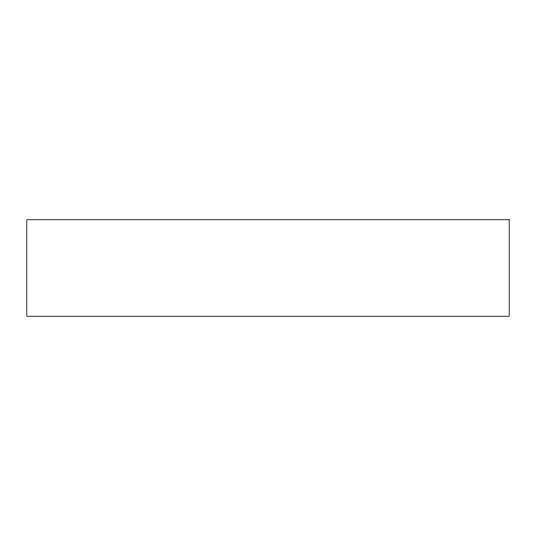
<?xml version="1.0" encoding="UTF-8"?>
<svg xmlns="http://www.w3.org/2000/svg" width="536" height="536" viewBox="0 0 536 536"><rect width="100%" height="100%" fill="white"/><g stroke="black" fill="none" stroke-linecap="round" stroke-linejoin="round"><path stroke-width="0.8" d="M509.2 219.76L26.8 219.76L26.8 316.24L509.2 316.24L509.2 219.76"/></g></svg>
